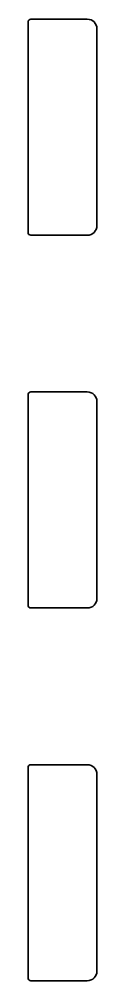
# Model space of a CAD drawing. Extents: x 5809 to 10669, y -850 to 3566.
# Drawn here: x 9145 to 9152.2, y 3233.4 to 3334 of the extents above; entities that cross this region are included whole.
import ezdxf

# ---------------------------------------------------------------- set-up
doc = ezdxf.new("R2010")
doc.units = 0
doc.header["$LTSCALE"] = 5
doc.layers.add('1', color=7, linetype='CONTINUOUS', true_color=0xffffff)

msp = doc.modelspace()

# ---------------------------------------------------------------- linework, layer by layer
at = {"layer": '1', "color": 7, "linetype": 'Continuous', "lineweight": 35}
for p, q in [((9145.27, 3334.03), (9151.17, 3334.03)), ((9144.97, 3311.73), (9144.97, 3333.73)), ((9152.17, 3333.03), (9152.17, 3312.43)), ((9151.17, 3311.43), (9145.27, 3311.43)), ((9144.97, 3272.73), (9144.97, 3294.73)), ((9145.27, 3295.03), (9151.17, 3295.03)), ((9152.17, 3294.03), (9152.17, 3273.43)), ((9151.17, 3272.43), (9145.27, 3272.43)), ((9144.97, 3233.73), (9144.97, 3255.73)), ((9145.27, 3256.03), (9151.17, 3256.03)), ((9152.17, 3255.03), (9152.17, 3234.43)), ((9151.17, 3233.43), (9145.27, 3233.43))]:
    msp.add_line(p, q, dxfattribs=at)
for centre, radius, start, end in [((9145.27, 3333.73), 0.3, 90, 180), ((9151.17, 3333.03), 1, 0, 90), ((9151.17, 3312.43), 1, 270, 0), ((9145.27, 3311.73), 0.3, 180, 270), ((9145.27, 3294.73), 0.3, 90, 180), ((9151.17, 3294.03), 1, 0, 90), ((9145.27, 3272.73), 0.3, 180, 270), ((9151.17, 3273.43), 1, 270, 0), ((9145.27, 3255.73), 0.3, 90, 180), ((9151.17, 3255.03), 1, 0, 90), ((9151.17, 3234.43), 1, 270, 0), ((9145.27, 3233.73), 0.3, 180, 270)]:
    msp.add_arc(centre, radius, start, end, dxfattribs=at)

doc.saveas('drawing.dxf')
